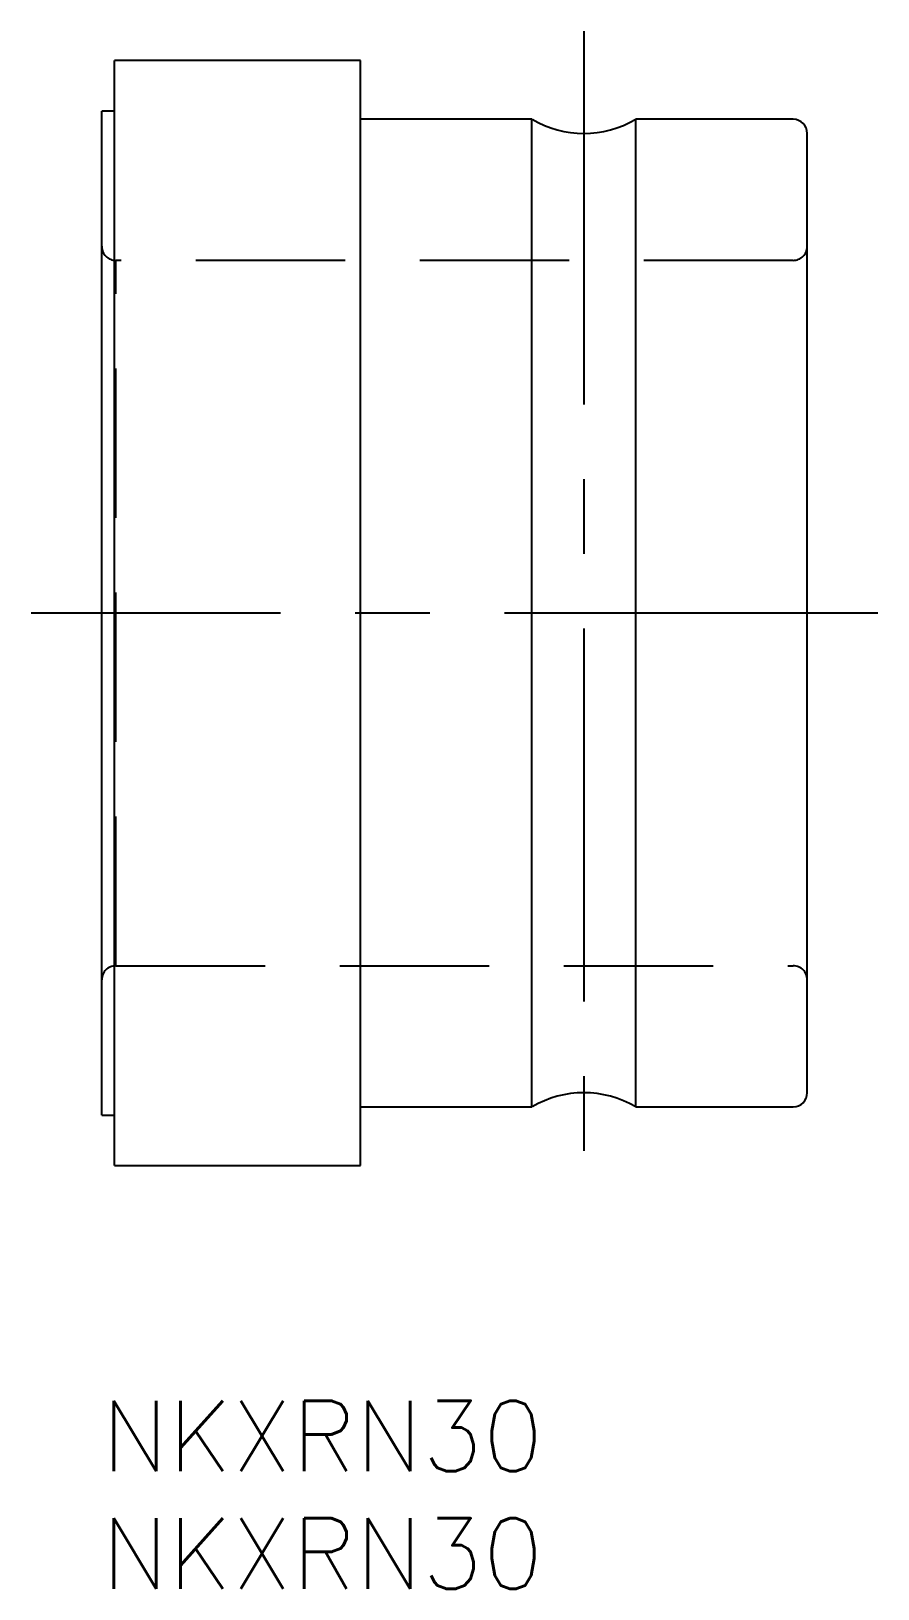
# Model space of a CAD drawing. Extents: x -3 to 33, y -8 to 58.3.
import ezdxf

# ---------------------------------------------------------------- set-up
doc = ezdxf.new("R2010")
doc.units = 0
doc.header["$LTSCALE"] = 0.5
doc.linetypes.add('CENTER', pattern=[50.8, 31.75, -6.35, 6.35, -6.35])
doc.linetypes.add('DASHED', pattern=[19.05, 12.7, -6.35])
for name, color, linetype in [('MSM_CENTER', 1, 'CENTER'), ('MSM_CONTINUOUS', 7, 'CONTINUOUS'), ('MSM_DASHED', 4, 'DASHED'), ('MSM_PART_NUMBER', 7, 'CONTINUOUS')]:
    doc.layers.add(name, color=color, linetype=linetype)
doc.styles.get("Standard").update_dxf_attribs({"font": 'txt.shx', "height": 3, "bigfont": 'bigfont.shx'})

msp = doc.modelspace()

# ---------------------------------------------------------------- linework, layer by layer
at = {"layer": 'MSM_CENTER'}
for p, q in [((20.5, 58.25), (20.5, 8.75)), ((33, 33.5), (-3, 33.5))]:
    msp.add_line(p, q, dxfattribs=at)
at = {"layer": 'MSM_CONTINUOUS'}
for p, q in [((11, 57), (0.55, 57)), ((0.55, 10), (0.55, 57)), ((11, 10), (11, 57)), ((0.55, 54.85), (0, 54.85)), ((0, 12.15), (0, 54.85)), ((18.295, 54.5), (11, 54.5)), ((18.295, 12.5), (18.295, 54.5)), ((29.4, 54.5), (22.705, 54.5)), ((22.705, 12.5), (22.705, 54.5)), ((30, 13.1), (30, 53.9)), ((0, 12.15), (0.55, 12.15)), ((11, 12.5), (18.295, 12.5)), ((22.705, 12.5), (29.4, 12.5)), ((0.55, 10), (11, 10))]:
    msp.add_line(p, q, dxfattribs=at)
for centre, radius, start, end in [((20.5, 58.25), 4.35, 239.54969, 300.45031), ((29.4, 53.9), 0.6, 360, 90), ((20.5, 8.75), 4.35, 59.54969, 120.45031), ((29.4, 13.1), 0.6, 270, 0)]:
    msp.add_arc(centre, radius, start, end, dxfattribs=at)
at = {"layer": 'MSM_DASHED'}
for p, q in [((29.4, 48.5), (0.6, 48.5)), ((0.6, 18.502), (0.6, 48.498)), ((0.6, 18.5), (29.4, 18.5))]:
    msp.add_line(p, q, dxfattribs=at)
for centre, start, end in [((0.6, 49.1), 180, 270), ((29.4, 49.1), 270, 0), ((0.6, 17.9), 90, 180), ((29.4, 17.9), 360, 90)]:
    msp.add_arc(centre, 0.6, start, end, dxfattribs=at)

# ---------------------------------------------------------------- texts
at = {"layer": 'MSM_PART_NUMBER'}
for p in [(0, -3), (0, -8)]:
    msp.add_text('NKXRN30', height=3, dxfattribs=at).set_placement(p)

doc.saveas('drawing.dxf')
